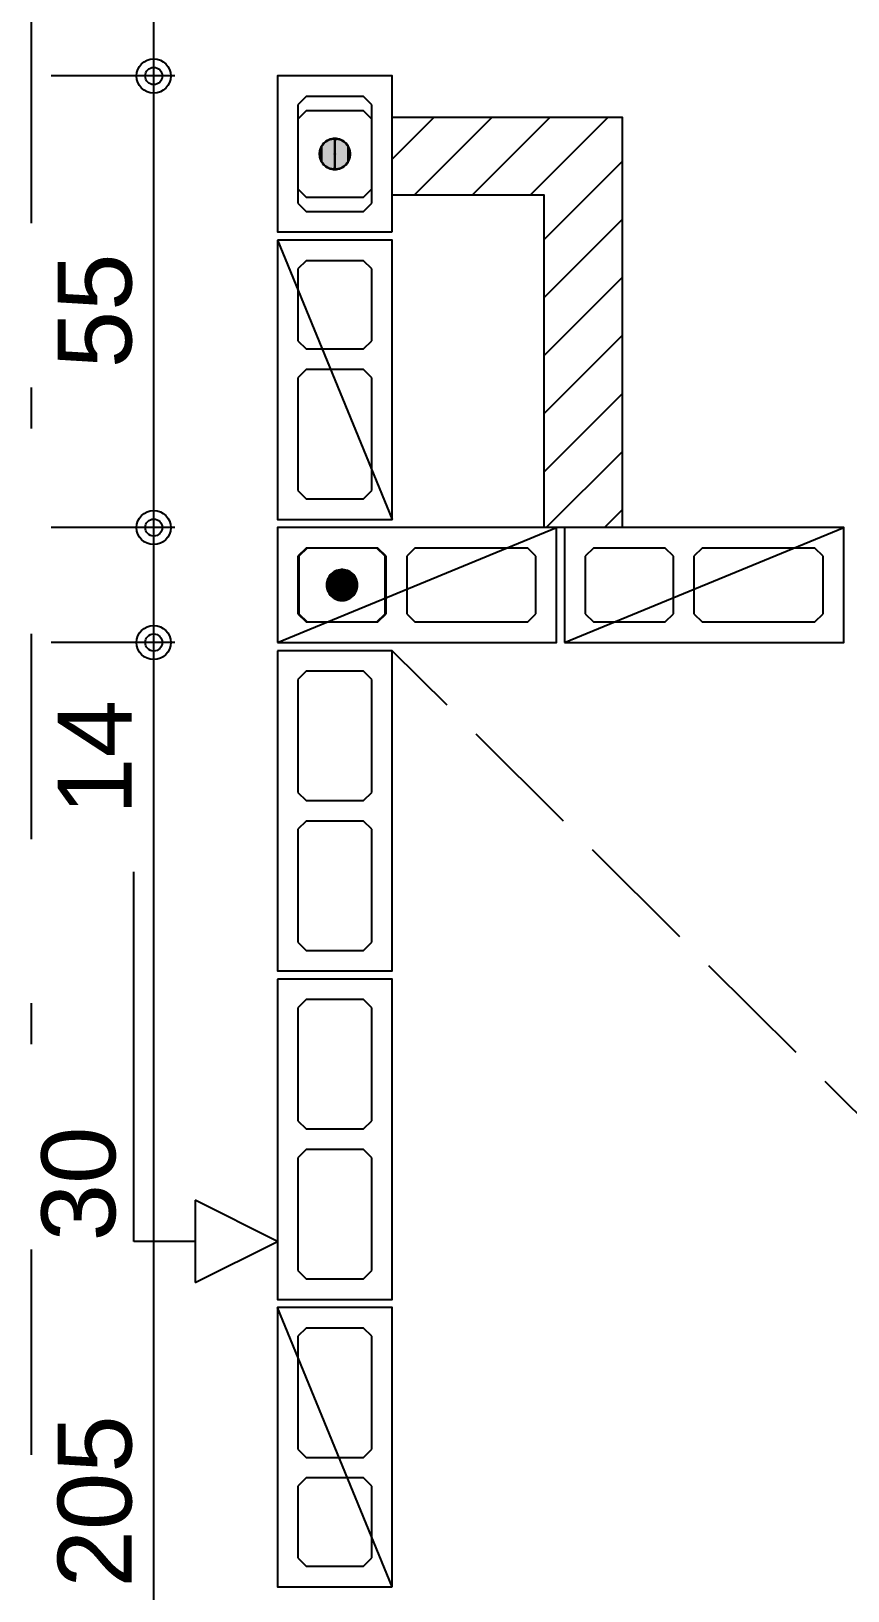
# Model space of a CAD drawing. Extents: x 0 to 119, y 0 to 84.
# Drawn here: x 26.238 to 28.228, y 57.43 to 61.229 of the extents above; entities that cross this region are included whole.
import ezdxf

# ---------------------------------------------------------------- set-up
doc = ezdxf.new("R2010")
doc.units = 0
doc.header["$MEASUREMENT"] = 0
doc.linetypes.add('ESTILO_TQS_0003', pattern=[1.5, 0.5, -0.4, 0.1, -0.5])
doc.linetypes.add('ESTILO_TQS_0005', pattern=[0.4, 0.3, -0.1])
for name, color, linetype in [('18', 6, 'CONTINUOUS'), ('27', 250, 'CONTINUOUS'), ('29', 9, 'CONTINUOUS'), ('3', 7, 'CONTINUOUS'), ('35', 255, 'CONTINUOUS'), ('45', 7, 'CONTINUOUS')]:
    doc.layers.add(name, color=color, linetype=linetype)
doc.styles.add('TQS_ARIAL', font='arial.ttf')

msp = doc.modelspace()

# ---------------------------------------------------------------- linework, layer by layer
at = {"layer": '18', "color": 6, "linetype": 'ESTILO_TQS_0003'}
msp.add_line((26.2378, 71.761279), (26.2378, 35.258524), dxfattribs=at)
at = {"layer": '18', "color": 6, "linetype": 'Continuous'}
for p, q in [((26.4878, 58.281284), (26.4878, 59.181284)), ((26.8378, 58.281284), (26.6378, 58.381284)), ((26.6378, 58.381284), (26.6378, 58.181284)), ((26.6378, 58.281284), (26.4878, 58.281284)), ((26.6378, 58.181284), (26.8378, 58.281284))]:
    msp.add_line(p, q, dxfattribs=at)
at = {"layer": '27', "color": 250, "linetype": 'ESTILO_TQS_0005'}
for points in [[(27.0478, 60.79), (27.0678, 60.81), (27.0678, 61.05), (27.0478, 61.07), (26.9078, 61.07), (26.8878, 61.05), (26.8878, 60.81), (26.9078, 60.79), (27.0478, 60.79)], [(26.9078, 60.67), (26.8878, 60.65), (26.8878, 60.475), (26.9078, 60.455), (27.0478, 60.455), (27.0678, 60.475), (27.0678, 60.65), (27.0478, 60.67), (26.9078, 60.67)], [(26.9078, 60.405), (26.8878, 60.385), (26.8878, 60.11), (26.9078, 60.09), (27.0478, 60.09), (27.0678, 60.11), (27.0678, 60.385), (27.0478, 60.405), (26.9078, 60.405)], [(26.8878, 59.81), (26.9078, 59.79), (27.0828, 59.79), (27.1028, 59.81), (27.1028, 59.95), (27.0828, 59.97), (26.9078, 59.97), (26.8878, 59.95), (26.8878, 59.81)], [(27.1528, 59.81), (27.1728, 59.79), (27.4478, 59.79), (27.4678, 59.81), (27.4678, 59.95), (27.4478, 59.97), (27.1728, 59.97), (27.1528, 59.95), (27.1528, 59.81)], [(27.5878, 59.81), (27.6078, 59.79), (27.7828, 59.79), (27.8028, 59.81), (27.8028, 59.95), (27.7828, 59.97), (27.6078, 59.97), (27.5878, 59.95), (27.5878, 59.81)], [(27.8528, 59.81), (27.8728, 59.79), (28.1478, 59.79), (28.1678, 59.81), (28.1678, 59.95), (28.1478, 59.97), (27.8728, 59.97), (27.8528, 59.95), (27.8528, 59.81)], [(26.9078, 59.67), (26.8878, 59.65), (26.8878, 59.375), (26.9078, 59.355), (27.0478, 59.355), (27.0678, 59.375), (27.0678, 59.65), (27.0478, 59.67), (26.9078, 59.67)], [(26.9078, 59.305), (26.8878, 59.285), (26.8878, 59.01), (26.9078, 58.99), (27.0478, 58.99), (27.0678, 59.01), (27.0678, 59.285), (27.0478, 59.305), (26.9078, 59.305)], [(26.9078, 58.87), (26.8878, 58.85), (26.8878, 58.575), (26.9078, 58.555), (27.0478, 58.555), (27.0678, 58.575), (27.0678, 58.85), (27.0478, 58.87), (26.9078, 58.87)], [(26.9078, 58.505), (26.8878, 58.485), (26.8878, 58.21), (26.9078, 58.19), (27.0478, 58.19), (27.0678, 58.21), (27.0678, 58.485), (27.0478, 58.505), (26.9078, 58.505)], [(27.0478, 57.755), (27.0678, 57.775), (27.0678, 58.05), (27.0478, 58.07), (26.9078, 58.07), (26.8878, 58.05), (26.8878, 57.775), (26.9078, 57.755), (27.0478, 57.755)], [(27.0478, 57.49), (27.0678, 57.51), (27.0678, 57.685), (27.0478, 57.705), (26.9078, 57.705), (26.8878, 57.685), (26.8878, 57.51), (26.9078, 57.49), (27.0478, 57.49)]]:
    msp.add_lwpolyline(points, dxfattribs=at)
at = {"layer": '29', "color": 9, "linetype": 'Continuous'}
for p, q in [((27.1178, 60.917504), (27.219815, 61.019519)), ((27.171236, 60.829519), (27.361236, 61.019519)), ((27.312657, 60.829519), (27.502657, 61.019519)), ((27.454079, 60.829519), (27.644079, 61.019519)), ((27.487759, 60.721778), (27.677759, 60.911778)), ((27.487759, 60.580356), (27.677759, 60.770356)), ((27.487759, 60.438935), (27.677759, 60.628935)), ((27.487759, 60.297514), (27.677759, 60.487514)), ((27.487759, 60.156092), (27.677759, 60.346092)), ((27.493088, 60.02), (27.677759, 60.204671)), ((27.634509, 60.02), (27.677759, 60.06325))]:
    msp.add_line(p, q, dxfattribs=at)
msp.add_lwpolyline([(27.1178, 61.019519), (27.677759, 61.019519), (27.677759, 60.02), (27.487759, 60.02), (27.487759, 60.829519), (27.1178, 60.829519), (27.1178, 61.019519)], dxfattribs=at)
at = {"layer": '3', "color": 7, "linetype": 'Continuous'}
for p, q in [((26.9078, 61.035), (26.8878, 61.015)), ((26.8878, 61.015), (26.8878, 60.845)), ((27.0478, 61.035), (26.9078, 61.035)), ((27.0678, 61.015), (27.0478, 61.035)), ((27.0678, 60.845), (27.0678, 61.015)), ((26.8878, 60.845), (26.9078, 60.825)), ((26.9078, 60.825), (27.0478, 60.825)), ((27.0478, 60.825), (27.0678, 60.845)), ((26.8378, 60.72), (27.1178, 60.04)), ((26.8378, 59.74), (27.5178, 60.02)), ((27.5378, 59.74), (28.2178, 60.02)), ((26.9103, 59.97), (26.8903, 59.95)), ((27.0803, 59.97), (26.9103, 59.97)), ((27.1003, 59.95), (27.0803, 59.97)), ((26.8903, 59.95), (26.8903, 59.81)), ((27.1003, 59.81), (27.1003, 59.95)), ((26.8903, 59.81), (26.9103, 59.79)), ((27.0803, 59.79), (27.1003, 59.81)), ((26.9103, 59.79), (27.0803, 59.79)), ((27.1178, 57.44), (26.8378, 58.12))]:
    msp.add_line(p, q, dxfattribs=at)
for points in [[(27.1178, 60.74), (27.1178, 61.12), (26.8378, 61.12), (26.8378, 60.74), (27.1178, 60.74)], [(26.9778, 60.9306), (26.977861, 60.930597), (26.977921, 60.930588), (26.97798, 60.930572), (26.978037, 60.930551), (26.978091, 60.930525), (26.978143, 60.930492), (26.978191, 60.930455), (26.978235, 60.930413), (26.978274, 60.930367), (26.978309, 60.930317), (26.978339, 60.930264), (26.978363, 60.930208), (26.978381, 60.93015), (26.978393, 60.930091), (26.978399, 60.93003), (26.978399, 60.92997), (26.978393, 60.929909), (26.978381, 60.92985), (26.978363, 60.929792), (26.978339, 60.929736), (26.978309, 60.929683), (26.978274, 60.929633), (26.978235, 60.929587), (26.978191, 60.929545), (26.978143, 60.929508), (26.978091, 60.929475), (26.978037, 60.929449), (26.97798, 60.929428), (26.977921, 60.929412), (26.977861, 60.929403), (26.9778, 60.9294), (26.9778, 60.9678), (26.973976, 60.967606), (26.970191, 60.967026), (26.966484, 60.966066), (26.962893, 60.964737), (26.959456, 60.96305), (26.956206, 60.961025), (26.953178, 60.958681), (26.950403, 60.956043), (26.947909, 60.953138), (26.945721, 60.949995), (26.943863, 60.946647), (26.942353, 60.943128), (26.941207, 60.939475), (26.940436, 60.935724), (26.940049, 60.931915), (26.940049, 60.928085), (26.940436, 60.924276), (26.941207, 60.920525), (26.942353, 60.916872), (26.943863, 60.913353), (26.945721, 60.910005), (26.947909, 60.906862), (26.950403, 60.903957), (26.953178, 60.901319), (26.956206, 60.898975), (26.959456, 60.89695), (26.962893, 60.895263), (26.966484, 60.893934), (26.970191, 60.892974), (26.973976, 60.892394), (26.9778, 60.8922), (26.9778, 60.9306)], [(26.9778, 60.9294), (26.977739, 60.929403), (26.977679, 60.929412), (26.97762, 60.929428), (26.977563, 60.929449), (26.977509, 60.929475), (26.977457, 60.929508), (26.977409, 60.929545), (26.977365, 60.929587), (26.977326, 60.929633), (26.977291, 60.929683), (26.977261, 60.929736), (26.977237, 60.929792), (26.977219, 60.92985), (26.977207, 60.929909), (26.977201, 60.92997), (26.977201, 60.93003), (26.977207, 60.930091), (26.977219, 60.93015), (26.977237, 60.930208), (26.977261, 60.930264), (26.977291, 60.930317), (26.977326, 60.930367), (26.977365, 60.930413), (26.977409, 60.930455), (26.977457, 60.930492), (26.977509, 60.930525), (26.977563, 60.930551), (26.97762, 60.930572), (26.977679, 60.930588), (26.977739, 60.930597), (26.9778, 60.9306), (26.9778, 60.8922), (26.981624, 60.892394), (26.985409, 60.892974), (26.989116, 60.893934), (26.992707, 60.895263), (26.996144, 60.89695), (26.999394, 60.898975), (27.002422, 60.901319), (27.005197, 60.903957), (27.007691, 60.906862), (27.009879, 60.910005), (27.011737, 60.913353), (27.013247, 60.916872), (27.014393, 60.920525), (27.015164, 60.924276), (27.015551, 60.928085), (27.015551, 60.931915), (27.015164, 60.935724), (27.014393, 60.939475), (27.013247, 60.943128), (27.011737, 60.946647), (27.009879, 60.949995), (27.007691, 60.953138), (27.005197, 60.956043), (27.002422, 60.958681), (26.999394, 60.961025), (26.996144, 60.96305), (26.992707, 60.964737), (26.989116, 60.966066), (26.985409, 60.967026), (26.981624, 60.967606), (26.9778, 60.9678), (26.9778, 60.9294)], [(26.8378, 60.72), (26.8378, 60.04), (27.1178, 60.04), (27.1178, 60.72), (26.8378, 60.72)], [(26.8378, 59.74), (27.5178, 59.74), (27.5178, 60.02), (26.8378, 60.02), (26.8378, 59.74)], [(27.5378, 59.74), (28.2178, 59.74), (28.2178, 60.02), (27.5378, 60.02), (27.5378, 59.74)], [(26.9959, 59.88), (26.995897, 59.879939), (26.995888, 59.879879), (26.995872, 59.87982), (26.995851, 59.879763), (26.995825, 59.879709), (26.995792, 59.879657), (26.995755, 59.879609), (26.995713, 59.879565), (26.995667, 59.879526), (26.995617, 59.879491), (26.995564, 59.879461), (26.995508, 59.879437), (26.99545, 59.879419), (26.995391, 59.879407), (26.99533, 59.879401), (26.99527, 59.879401), (26.995209, 59.879407), (26.99515, 59.879419), (26.995092, 59.879437), (26.995036, 59.879461), (26.994983, 59.879491), (26.994933, 59.879526), (26.994887, 59.879565), (26.994845, 59.879609), (26.994808, 59.879657), (26.994775, 59.879709), (26.994749, 59.879763), (26.994728, 59.87982), (26.994712, 59.879879), (26.994703, 59.879939), (26.9947, 59.88), (27.0331, 59.88), (27.032906, 59.883824), (27.032326, 59.887609), (27.031366, 59.891316), (27.030037, 59.894907), (27.02835, 59.898344), (27.026325, 59.901594), (27.023981, 59.904622), (27.021343, 59.907397), (27.018438, 59.909891), (27.015295, 59.912079), (27.011947, 59.913937), (27.008428, 59.915447), (27.004775, 59.916593), (27.001024, 59.917364), (26.997215, 59.917751), (26.993385, 59.917751), (26.989576, 59.917364), (26.985825, 59.916593), (26.982172, 59.915447), (26.978653, 59.913937), (26.975305, 59.912079), (26.972162, 59.909891), (26.969257, 59.907397), (26.966619, 59.904622), (26.964275, 59.901594), (26.96225, 59.898344), (26.960563, 59.894907), (26.959234, 59.891316), (26.958274, 59.887609), (26.957694, 59.883824), (26.9575, 59.88), (26.9959, 59.88)], [(26.9947, 59.88), (26.994703, 59.880061), (26.994712, 59.880121), (26.994728, 59.88018), (26.994749, 59.880237), (26.994775, 59.880291), (26.994808, 59.880343), (26.994845, 59.880391), (26.994887, 59.880435), (26.994933, 59.880474), (26.994983, 59.880509), (26.995036, 59.880539), (26.995092, 59.880563), (26.99515, 59.880581), (26.995209, 59.880593), (26.99527, 59.880599), (26.99533, 59.880599), (26.995391, 59.880593), (26.99545, 59.880581), (26.995508, 59.880563), (26.995564, 59.880539), (26.995617, 59.880509), (26.995667, 59.880474), (26.995713, 59.880435), (26.995755, 59.880391), (26.995792, 59.880343), (26.995825, 59.880291), (26.995851, 59.880237), (26.995872, 59.88018), (26.995888, 59.880121), (26.995897, 59.880061), (26.9959, 59.88), (26.9575, 59.88), (26.957694, 59.876176), (26.958274, 59.872391), (26.959234, 59.868684), (26.960563, 59.865093), (26.96225, 59.861656), (26.964275, 59.858406), (26.966619, 59.855378), (26.969257, 59.852603), (26.972162, 59.850109), (26.975305, 59.847921), (26.978653, 59.846063), (26.982172, 59.844553), (26.985825, 59.843407), (26.989576, 59.842636), (26.993385, 59.842249), (26.997215, 59.842249), (27.001024, 59.842636), (27.004775, 59.843407), (27.008428, 59.844553), (27.011947, 59.846063), (27.015295, 59.847921), (27.018438, 59.850109), (27.021343, 59.852603), (27.023981, 59.855378), (27.026325, 59.858406), (27.02835, 59.861656), (27.030037, 59.865093), (27.031366, 59.868684), (27.032326, 59.872391), (27.032906, 59.876176), (27.0331, 59.88), (26.9947, 59.88)], [(26.8378, 59.72), (26.8378, 58.94), (27.1178, 58.94), (27.1178, 59.72), (26.8378, 59.72)], [(26.8378, 58.92), (26.8378, 58.14), (27.1178, 58.14), (27.1178, 58.92), (26.8378, 58.92)], [(27.1178, 57.44), (27.1178, 58.12), (26.8378, 58.12), (26.8378, 57.44), (27.1178, 57.44)]]:
    msp.add_lwpolyline(points, dxfattribs=at)
for centre in [(26.9778, 60.93), (26.9953, 59.88)]:
    msp.add_circle(centre, 0.0372, dxfattribs=at)
for points in [[(26.940436, 60.935724), (26.940436, 60.924276), (26.941207, 60.939475)], [(26.940436, 60.924276), (26.941207, 60.920525), (26.941207, 60.939475)], [(26.941207, 60.939475), (26.941207, 60.920525), (26.942353, 60.943128)], [(26.941207, 60.920525), (26.942353, 60.916872), (26.942353, 60.943128)], [(26.942353, 60.943128), (26.942353, 60.916872), (26.943863, 60.946647)], [(26.942353, 60.916872), (26.943863, 60.913353), (26.943863, 60.946647)], [(26.943863, 60.946647), (26.943863, 60.913353), (26.945721, 60.949995)], [(26.943863, 60.913353), (26.945721, 60.910005), (26.945721, 60.949995)], [(26.945721, 60.949995), (26.945721, 60.910005), (26.947909, 60.953138)], [(26.945721, 60.910005), (26.947909, 60.906862), (26.947909, 60.953138)], [(26.947909, 60.953138), (26.947909, 60.906862), (26.950403, 60.956043)], [(26.947909, 60.906862), (26.950403, 60.903957), (26.950403, 60.956043)], [(26.950403, 60.956043), (26.950403, 60.903957), (26.953178, 60.958681)], [(26.950403, 60.903957), (26.953178, 60.901319), (26.953178, 60.958681)], [(26.953178, 60.958681), (26.953178, 60.901319), (26.956206, 60.961025)], [(26.953178, 60.901319), (26.956206, 60.898975), (26.956206, 60.961025)], [(26.956206, 60.961025), (26.956206, 60.898975), (26.959456, 60.96305)], [(26.956206, 60.898975), (26.959456, 60.89695), (26.959456, 60.96305)], [(26.959456, 60.96305), (26.959456, 60.89695), (26.962893, 60.964737)], [(26.959456, 60.89695), (26.962893, 60.895263), (26.962893, 60.964737)], [(26.962893, 60.964737), (26.962893, 60.895263), (26.966484, 60.966066)], [(26.962893, 60.895263), (26.966484, 60.893934), (26.966484, 60.966066)], [(26.966484, 60.966066), (26.966484, 60.893934), (26.970191, 60.967026)], [(26.966484, 60.893934), (26.970191, 60.892974), (26.970191, 60.967026)], [(26.973976, 60.892394), (26.973976, 60.967606), (26.970191, 60.892974)], [(26.970191, 60.967026), (26.970191, 60.892974), (26.973976, 60.967606)], [(26.973976, 60.892394), (26.9778, 60.9306), (26.9778, 60.9678)], [(26.973976, 60.892394), (26.9778, 60.9678), (26.973976, 60.967606)], [(26.9778, 60.9294), (26.981624, 60.967606), (26.9778, 60.9678)], [(26.9778, 60.9294), (26.9778, 60.8922), (26.981624, 60.967606)], [(26.9778, 60.8922), (26.981624, 60.892394), (26.981624, 60.967606)], [(26.981624, 60.967606), (26.981624, 60.892394), (26.985409, 60.967026)], [(26.981624, 60.892394), (26.985409, 60.892974), (26.985409, 60.967026)], [(26.985409, 60.967026), (26.985409, 60.892974), (26.989116, 60.966066)], [(26.985409, 60.892974), (26.989116, 60.893934), (26.989116, 60.966066)], [(26.989116, 60.966066), (26.989116, 60.893934), (26.992707, 60.964737)], [(26.989116, 60.893934), (26.992707, 60.895263), (26.992707, 60.964737)], [(26.992707, 60.964737), (26.992707, 60.895263), (26.996144, 60.96305)], [(26.992707, 60.895263), (26.996144, 60.89695), (26.996144, 60.96305)], [(26.996144, 60.96305), (26.996144, 60.89695), (26.999394, 60.961025)], [(26.996144, 60.89695), (26.999394, 60.898975), (26.999394, 60.961025)], [(26.999394, 60.961025), (26.999394, 60.898975), (27.002422, 60.958681)], [(26.999394, 60.898975), (27.002422, 60.901319), (27.002422, 60.958681)], [(27.002422, 60.958681), (27.002422, 60.901319), (27.005197, 60.956043)], [(27.002422, 60.901319), (27.005197, 60.903957), (27.005197, 60.956043)], [(27.005197, 60.956043), (27.005197, 60.903957), (27.007691, 60.953138)], [(27.005197, 60.903957), (27.007691, 60.906862), (27.007691, 60.953138)], [(27.007691, 60.953138), (27.007691, 60.906862), (27.009879, 60.949995)], [(27.007691, 60.906862), (27.009879, 60.910005), (27.009879, 60.949995)], [(27.009879, 60.949995), (27.009879, 60.910005), (27.011737, 60.946647)], [(27.009879, 60.910005), (27.011737, 60.913353), (27.011737, 60.946647)], [(27.011737, 60.946647), (27.011737, 60.913353), (27.013247, 60.943128)], [(27.011737, 60.913353), (27.013247, 60.916872), (27.013247, 60.943128)], [(27.013247, 60.943128), (27.013247, 60.916872), (27.014393, 60.939475)], [(27.013247, 60.916872), (27.014393, 60.920525), (27.014393, 60.939475)], [(27.014393, 60.939475), (27.014393, 60.920525), (27.015164, 60.935724)], [(26.940049, 60.931915), (26.940049, 60.928085), (26.940436, 60.935724)], [(26.940049, 60.928085), (26.940436, 60.924276), (26.940436, 60.935724)], [(26.973976, 60.892394), (26.9778, 60.8922), (26.9778, 60.9306)], [(26.977365, 60.929587), (26.9778, 60.9294), (26.977326, 60.929633)], [(26.9778, 60.9294), (26.9778, 60.9294), (26.977326, 60.929633)], [(26.977326, 60.929633), (26.9778, 60.9294), (26.977326, 60.929633)], [(26.9778, 60.9294), (26.9778, 60.9294), (26.977326, 60.929633)], [(26.977326, 60.929633), (26.9778, 60.9294), (26.977326, 60.929633)], [(26.9778, 60.9294), (26.9778, 60.9294), (26.977326, 60.929633)], [(26.977409, 60.929545), (26.9778, 60.9294), (26.977365, 60.929587)], [(26.9778, 60.9294), (26.9778, 60.9294), (26.977365, 60.929587)], [(26.977365, 60.929587), (26.9778, 60.9294), (26.977365, 60.929587)], [(26.9778, 60.9294), (26.9778, 60.9294), (26.977365, 60.929587)], [(26.977457, 60.929508), (26.9778, 60.9294), (26.977409, 60.929545)], [(26.9778, 60.9294), (26.9778, 60.9294), (26.977409, 60.929545)], [(26.977509, 60.929475), (26.9778, 60.9294), (26.977457, 60.929508)], [(26.9778, 60.9294), (26.9778, 60.9294), (26.977457, 60.929508)], [(26.97762, 60.929428), (26.9778, 60.9294), (26.977509, 60.929475)], [(26.9778, 60.9294), (26.9778, 60.9294), (26.977509, 60.929475)], [(26.9778, 60.9294), (26.9778, 60.9294), (26.97762, 60.929428)], [(26.9778, 60.9294), (26.9778, 60.9294), (26.97762, 60.929428)], [(26.9778, 60.9306), (26.978274, 60.930367), (26.9778, 60.9306)], [(26.978274, 60.930367), (26.978274, 60.930367), (26.9778, 60.9306)], [(26.9778, 60.9306), (26.978274, 60.930367), (26.9778, 60.9306)], [(26.978274, 60.930367), (26.978274, 60.930367), (26.9778, 60.9306)], [(26.9778, 60.9306), (26.978274, 60.930367), (26.9778, 60.9306)], [(26.978274, 60.930367), (26.978235, 60.930413), (26.9778, 60.9306)], [(26.9778, 60.9306), (26.978235, 60.930413), (26.9778, 60.9306)], [(26.978235, 60.930413), (26.978235, 60.930413), (26.9778, 60.9306)], [(26.9778, 60.9306), (26.978235, 60.930413), (26.9778, 60.9306)], [(26.978235, 60.930413), (26.978191, 60.930455), (26.9778, 60.9306)], [(26.9778, 60.9306), (26.978191, 60.930455), (26.9778, 60.9306)], [(26.978191, 60.930455), (26.978143, 60.930492), (26.9778, 60.9306)], [(26.9778, 60.9306), (26.978143, 60.930492), (26.9778, 60.9306)], [(26.978143, 60.930492), (26.978091, 60.930525), (26.9778, 60.9306)], [(26.9778, 60.9306), (26.978091, 60.930525), (26.9778, 60.9306)], [(26.978091, 60.930525), (26.97798, 60.930572), (26.9778, 60.9306)], [(26.9778, 60.9306), (26.97798, 60.930572), (26.9778, 60.9306)], [(26.97798, 60.930572), (26.9778, 60.9306), (26.9778, 60.9306)], [(26.9778, 60.9306), (26.9778, 60.9306), (26.9778, 60.9306)], [(26.9778, 60.9306), (26.9778, 60.9306), (26.9778, 60.9306)], [(26.9778, 60.9306), (26.9778, 60.9306), (26.9778, 60.9306)], [(26.9778, 60.9306), (26.9778, 60.9306), (26.9778, 60.9306)], [(26.9778, 60.9306), (26.9778, 60.9306), (26.9778, 60.9306)], [(26.9778, 60.9306), (26.9778, 60.9306), (26.9778, 60.9306)], [(26.9778, 60.9306), (26.9778, 60.9306), (26.9778, 60.9306)], [(26.9778, 60.9306), (26.9778, 60.9306), (26.9778, 60.9306)], [(26.9778, 60.9306), (26.9778, 60.9306), (26.9778, 60.9306)], [(26.9778, 60.9306), (26.9778, 60.9306), (26.9778, 60.9306)], [(26.9778, 60.9306), (26.9778, 60.9306), (26.9778, 60.9306)], [(26.9778, 60.9306), (26.9778, 60.9306), (26.9778, 60.9306)], [(26.9778, 60.9294), (26.9778, 60.9294), (26.9778, 60.9294)], [(26.9778, 60.9294), (26.9778, 60.9294), (26.9778, 60.9294)], [(26.9778, 60.9294), (26.9778, 60.9294), (26.9778, 60.9294)], [(26.9778, 60.9294), (26.9778, 60.9294), (26.9778, 60.9294)], [(26.9778, 60.9294), (26.9778, 60.9294), (26.9778, 60.9294)], [(26.9778, 60.9294), (26.9778, 60.9294), (26.9778, 60.9294)], [(26.9778, 60.9294), (26.9778, 60.9294), (26.9778, 60.9294)], [(26.9778, 60.9294), (26.9778, 60.9294), (26.9778, 60.9294)], [(26.9778, 60.9294), (26.9778, 60.9294), (26.9778, 60.9294)], [(26.9778, 60.9294), (26.9778, 60.9294), (26.9778, 60.9294)], [(26.9778, 60.9294), (26.9778, 60.9294), (26.9778, 60.9294)], [(26.9778, 60.9294), (26.9778, 60.9294), (26.9778, 60.9294)], [(27.014393, 60.920525), (27.015164, 60.924276), (27.015164, 60.935724)], [(27.015164, 60.935724), (27.015164, 60.924276), (27.015551, 60.931915)], [(27.015164, 60.924276), (27.015551, 60.928085), (27.015551, 60.931915)], [(26.9959, 59.88), (26.978653, 59.913937), (26.975305, 59.912079)], [(26.9959, 59.88), (26.982172, 59.915447), (26.978653, 59.913937)], [(26.9959, 59.88), (26.985825, 59.916593), (26.982172, 59.915447)], [(26.9959, 59.88), (26.989576, 59.917364), (26.985825, 59.916593)], [(26.9959, 59.88), (26.993385, 59.917751), (26.989576, 59.917364)], [(26.9959, 59.88), (26.997215, 59.917751), (26.993385, 59.917751)], [(27.0331, 59.88), (26.997215, 59.917751), (26.9959, 59.88)], [(27.0331, 59.88), (27.001024, 59.917364), (26.997215, 59.917751)], [(27.0331, 59.88), (27.004775, 59.916593), (27.001024, 59.917364)], [(27.0331, 59.88), (27.008428, 59.915447), (27.004775, 59.916593)], [(27.0331, 59.88), (27.011947, 59.913937), (27.008428, 59.915447)], [(27.0331, 59.88), (27.015295, 59.912079), (27.011947, 59.913937)], [(26.9959, 59.88), (26.957694, 59.883824), (26.9575, 59.88)], [(26.9947, 59.88), (26.9575, 59.88), (26.957694, 59.876176)], [(26.9959, 59.88), (26.958274, 59.887609), (26.957694, 59.883824)], [(26.9947, 59.88), (26.957694, 59.876176), (26.958274, 59.872391)], [(26.9959, 59.88), (26.959234, 59.891316), (26.958274, 59.887609)], [(26.9947, 59.88), (26.958274, 59.872391), (26.959234, 59.868684)], [(26.9959, 59.88), (26.960563, 59.894907), (26.959234, 59.891316)], [(26.9947, 59.88), (26.959234, 59.868684), (26.960563, 59.865093)], [(26.9959, 59.88), (26.96225, 59.898344), (26.960563, 59.894907)], [(26.9947, 59.88), (26.960563, 59.865093), (26.96225, 59.861656)], [(26.9959, 59.88), (26.964275, 59.901594), (26.96225, 59.898344)], [(26.9947, 59.88), (26.96225, 59.861656), (26.964275, 59.858406)], [(26.9959, 59.88), (26.966619, 59.904622), (26.964275, 59.901594)], [(26.9947, 59.88), (26.964275, 59.858406), (26.966619, 59.855378)], [(26.9959, 59.88), (26.969257, 59.907397), (26.966619, 59.904622)], [(26.9947, 59.88), (26.966619, 59.855378), (26.969257, 59.852603)], [(26.9959, 59.88), (26.972162, 59.909891), (26.969257, 59.907397)], [(26.9947, 59.88), (26.969257, 59.852603), (26.972162, 59.850109)], [(26.9959, 59.88), (26.975305, 59.912079), (26.972162, 59.909891)], [(26.9947, 59.88), (26.972162, 59.850109), (26.975305, 59.847921)], [(26.9947, 59.88), (26.975305, 59.847921), (26.978653, 59.846063)], [(26.9947, 59.88), (26.978653, 59.846063), (26.982172, 59.844553)], [(26.9947, 59.88), (26.982172, 59.844553), (26.985825, 59.843407)], [(26.9947, 59.88), (26.985825, 59.843407), (26.989576, 59.842636)], [(26.9947, 59.88), (26.989576, 59.842636), (26.993385, 59.842249)], [(26.9947, 59.88), (26.993385, 59.842249), (26.997215, 59.842249)], [(26.994933, 59.880474), (26.994728, 59.88018), (26.9947, 59.88)], [(26.994933, 59.880474), (26.9947, 59.88), (26.9947, 59.88)], [(26.994933, 59.880474), (26.9947, 59.88), (26.9947, 59.88)], [(26.994933, 59.880474), (26.9947, 59.88), (26.9947, 59.88)], [(26.994933, 59.880474), (26.9947, 59.88), (26.9947, 59.88)], [(26.994933, 59.880474), (26.9947, 59.88), (26.9947, 59.88)], [(26.994933, 59.880474), (26.9947, 59.88), (26.9947, 59.88)], [(26.994933, 59.880474), (26.9947, 59.88), (26.9947, 59.88)], [(26.994933, 59.880474), (26.9947, 59.88), (26.9947, 59.88)], [(26.994933, 59.880474), (26.9947, 59.88), (26.9947, 59.88)], [(26.994933, 59.880474), (26.9947, 59.88), (26.9947, 59.88)], [(26.994933, 59.880474), (26.9947, 59.88), (26.9947, 59.88)], [(26.994933, 59.880474), (26.9947, 59.88), (26.9947, 59.88)], [(26.994933, 59.880474), (26.9947, 59.88), (26.9947, 59.88)], [(26.994933, 59.880474), (26.9947, 59.88), (26.9947, 59.88)], [(26.994933, 59.880474), (26.9947, 59.88), (26.9947, 59.88)], [(26.994933, 59.880474), (26.9947, 59.88), (26.9947, 59.88)], [(26.994933, 59.880474), (26.9947, 59.88), (26.9947, 59.88)], [(26.994933, 59.880474), (26.9947, 59.88), (26.9947, 59.88)], [(26.994933, 59.880474), (26.9947, 59.88), (26.9947, 59.88)], [(26.994933, 59.880474), (26.9947, 59.88), (26.9947, 59.88)], [(26.994933, 59.880474), (26.9947, 59.88), (26.9947, 59.88)], [(26.994933, 59.880474), (26.9947, 59.88), (26.9947, 59.88)], [(26.9947, 59.88), (26.997215, 59.842249), (27.0331, 59.88)], [(26.994933, 59.880474), (26.994775, 59.880291), (26.994728, 59.88018)], [(26.994933, 59.880474), (26.994808, 59.880343), (26.994775, 59.880291)], [(26.994933, 59.880474), (26.994845, 59.880391), (26.994808, 59.880343)], [(26.994933, 59.880474), (26.994887, 59.880435), (26.994845, 59.880391)], [(26.994933, 59.880474), (26.994933, 59.880474), (26.994887, 59.880435)], [(26.994933, 59.880474), (26.994887, 59.880435), (26.994887, 59.880435)], [(26.994933, 59.880474), (26.994933, 59.880474), (26.994933, 59.880474)], [(26.9959, 59.88), (26.995667, 59.879526), (26.995667, 59.879526)], [(26.9959, 59.88), (26.995667, 59.879526), (26.995667, 59.879526)], [(26.9959, 59.88), (26.995667, 59.879526), (26.995713, 59.879565)], [(26.9959, 59.88), (26.995713, 59.879565), (26.995713, 59.879565)], [(26.9959, 59.88), (26.995713, 59.879565), (26.995755, 59.879609)], [(26.9959, 59.88), (26.995755, 59.879609), (26.995792, 59.879657)], [(26.9959, 59.88), (26.995792, 59.879657), (26.995825, 59.879709)], [(26.9959, 59.88), (26.995825, 59.879709), (26.995872, 59.87982)], [(26.9959, 59.88), (26.995872, 59.87982), (26.9959, 59.88)], [(26.9959, 59.88), (26.9959, 59.88), (26.9959, 59.88)], [(26.9959, 59.88), (26.9959, 59.88), (26.9959, 59.88)], [(26.9959, 59.88), (26.9959, 59.88), (26.9959, 59.88)], [(26.9959, 59.88), (26.9959, 59.88), (26.9959, 59.88)], [(26.9959, 59.88), (26.9959, 59.88), (26.9959, 59.88)], [(26.9959, 59.88), (26.9959, 59.88), (26.9959, 59.88)], [(26.9959, 59.88), (26.9959, 59.88), (26.9959, 59.88)], [(26.9959, 59.88), (26.9959, 59.88), (26.9959, 59.88)], [(26.9959, 59.88), (26.9959, 59.88), (26.9959, 59.88)], [(26.9959, 59.88), (26.9959, 59.88), (26.9959, 59.88)], [(26.9959, 59.88), (26.9959, 59.88), (26.9959, 59.88)], [(26.9959, 59.88), (26.9959, 59.88), (26.9959, 59.88)], [(26.9959, 59.88), (26.9959, 59.88), (26.9959, 59.88)], [(26.9959, 59.88), (26.9959, 59.88), (26.9959, 59.88)], [(26.9959, 59.88), (26.9959, 59.88), (26.9959, 59.88)], [(26.9959, 59.88), (26.9959, 59.88), (26.9959, 59.88)], [(26.9959, 59.88), (26.9959, 59.88), (26.9959, 59.88)], [(26.9959, 59.88), (26.9959, 59.88), (26.9959, 59.88)], [(26.9959, 59.88), (26.9959, 59.88), (26.9959, 59.88)], [(26.9959, 59.88), (26.9959, 59.88), (26.9959, 59.88)], [(26.9959, 59.88), (26.9959, 59.88), (26.9959, 59.88)], [(27.0331, 59.88), (26.997215, 59.842249), (27.001024, 59.842636)], [(27.0331, 59.88), (27.001024, 59.842636), (27.004775, 59.843407)], [(27.0331, 59.88), (27.004775, 59.843407), (27.008428, 59.844553)], [(27.0331, 59.88), (27.008428, 59.844553), (27.011947, 59.846063)], [(27.0331, 59.88), (27.011947, 59.846063), (27.015295, 59.847921)], [(27.0331, 59.88), (27.018438, 59.909891), (27.015295, 59.912079)], [(27.0331, 59.88), (27.015295, 59.847921), (27.018438, 59.850109)], [(27.0331, 59.88), (27.021343, 59.907397), (27.018438, 59.909891)], [(27.0331, 59.88), (27.018438, 59.850109), (27.021343, 59.852603)], [(27.0331, 59.88), (27.023981, 59.904622), (27.021343, 59.907397)], [(27.0331, 59.88), (27.021343, 59.852603), (27.023981, 59.855378)], [(27.0331, 59.88), (27.026325, 59.901594), (27.023981, 59.904622)], [(27.0331, 59.88), (27.023981, 59.855378), (27.026325, 59.858406)], [(27.0331, 59.88), (27.02835, 59.898344), (27.026325, 59.901594)], [(27.0331, 59.88), (27.026325, 59.858406), (27.02835, 59.861656)], [(27.0331, 59.88), (27.030037, 59.894907), (27.02835, 59.898344)], [(27.0331, 59.88), (27.02835, 59.861656), (27.030037, 59.865093)], [(27.0331, 59.88), (27.031366, 59.891316), (27.030037, 59.894907)], [(27.0331, 59.88), (27.030037, 59.865093), (27.031366, 59.868684)], [(27.0331, 59.88), (27.032326, 59.887609), (27.031366, 59.891316)], [(27.0331, 59.88), (27.031366, 59.868684), (27.032326, 59.872391)], [(27.0331, 59.88), (27.032906, 59.883824), (27.032326, 59.887609)], [(27.0331, 59.88), (27.032326, 59.872391), (27.032906, 59.876176)]]:
    msp.add_solid(points, dxfattribs=at)
at = {"layer": '35', "color": 255, "linetype": 'Continuous'}
for p, q in [((26.536339, 61.12), (26.536339, 62.94)), ((26.5878, 61.12), (26.286339, 61.12)), ((26.5878, 61.12), (26.286339, 61.12)), ((26.536339, 60.02), (26.536339, 61.12)), ((26.8378, 61.12), (26.8378, 61.12)), ((26.8378, 61.12), (26.8378, 61.12)), ((26.5878, 60.02), (26.286339, 60.02)), ((26.5878, 60.02), (26.286339, 60.02)), ((26.536339, 59.74), (26.536339, 60.02)), ((26.8378, 60.02), (26.8378, 60.02)), ((26.8378, 60.02), (26.8378, 60.02)), ((26.5878, 59.74), (26.286339, 59.74)), ((26.5878, 59.74), (26.286339, 59.74)), ((26.536339, 55.64), (26.536339, 59.74)), ((26.8378, 59.74), (26.8378, 59.74)), ((26.8378, 59.74), (26.8378, 59.74))]:
    msp.add_line(p, q, dxfattribs=at)
for centre, radius in [((26.536339, 61.12), 0.041625), ((26.536339, 61.12), 0.041625), ((26.536339, 61.12), 0.02075), ((26.536339, 61.12), 0.02075), ((26.536339, 60.02), 0.041625), ((26.536339, 60.02), 0.041625), ((26.536339, 60.02), 0.02075), ((26.536339, 60.02), 0.02075), ((26.536339, 59.74), 0.041625), ((26.536339, 59.74), 0.041625), ((26.536339, 59.74), 0.02075), ((26.536339, 59.74), 0.02075)]:
    msp.add_circle(centre, radius, dxfattribs=at)
at = {"layer": '45', "linetype": 'ESTILO_TQS_0005'}
msp.add_line((30.9378, 55.92), (27.1178, 59.72), dxfattribs=at)

# ---------------------------------------------------------------- texts
at = {"layer": '18', "color": 6, "linetype": 'ESTILO_TQS_0003', "style": 'TQS_ARIAL'}
msp.add_text('30', height=0.18, rotation=90, dxfattribs=at).set_placement((26.4428, 58.281284))
at = {"layer": '35', "color": 255, "linetype": 'Continuous', "style": 'TQS_ARIAL'}
for s, p in [('55', (26.482339, 60.408)), ('14', (26.482339, 59.32)), ('205', (26.482339, 57.438))]:
    msp.add_text(s, height=0.18, rotation=90, dxfattribs=at).set_placement(p)

doc.saveas('drawing.dxf')
